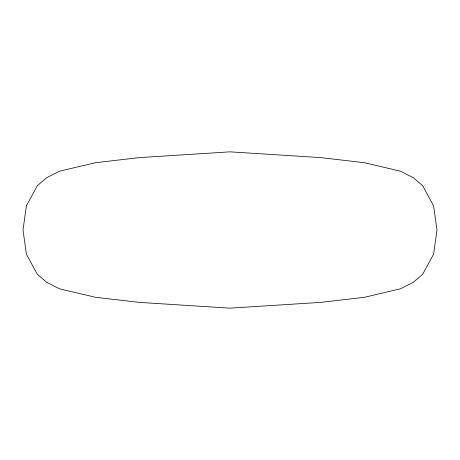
<?xml version="1.0" encoding="UTF-8"?>
<svg xmlns="http://www.w3.org/2000/svg" width="460" height="460" viewBox="0 0 460 460"><rect width="100%" height="100%" fill="white"/><g stroke="black" fill="none" stroke-linecap="round" stroke-linejoin="round"><path stroke-width="0.69" d="M26.392 205.867L23 230L26.392 254.133L37.329 274.304L46.753 282.336L59.576 288.822L95.582 297.304L139.506 302.392L230 308.16L320.493 302.392L364.418 297.304L400.424 288.822L413.247 282.336L422.671 274.304L433.607 254.133L437 230L433.607 205.867L422.671 185.696L413.247 177.663L400.424 171.177L364.418 162.696L320.493 157.607L230 151.84L139.506 157.607L95.582 162.696L59.576 171.177L46.753 177.663L37.329 185.696L26.392 205.867"/></g></svg>
